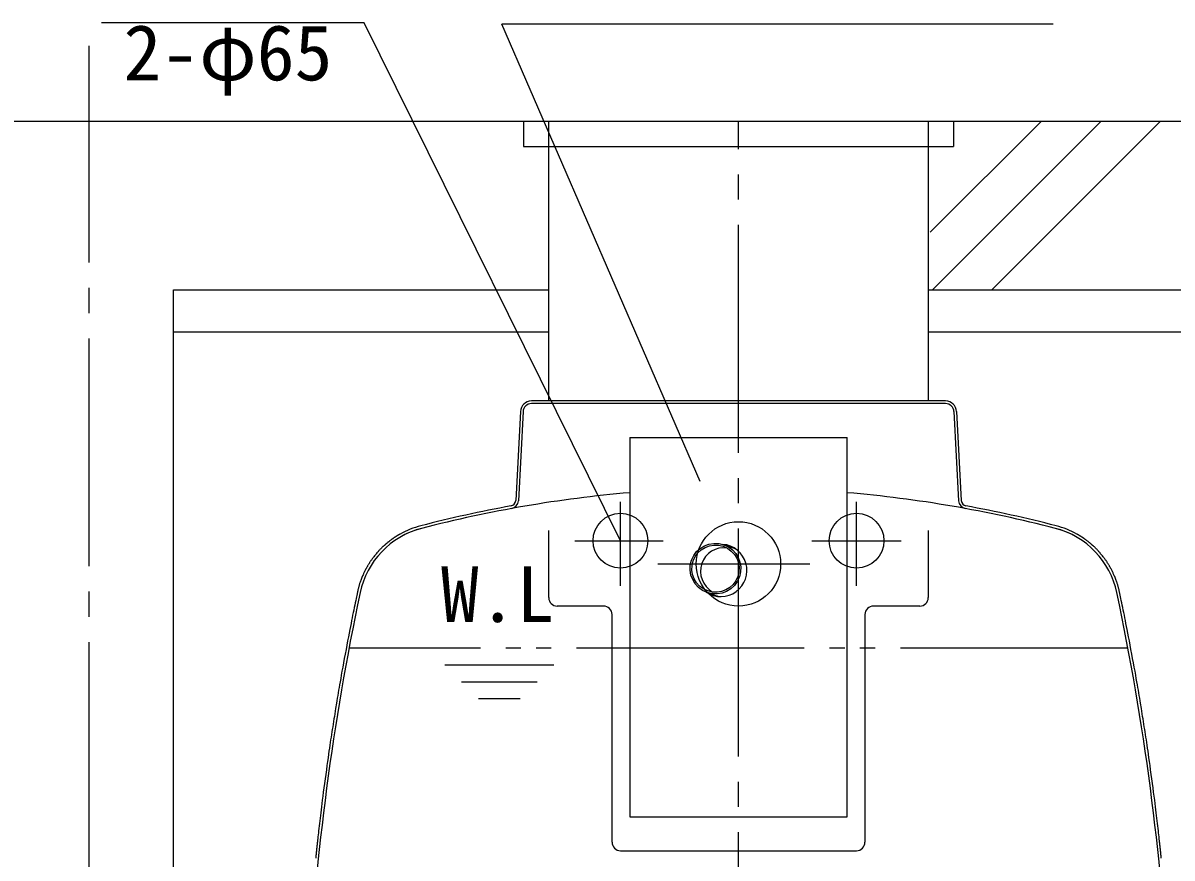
# Model space of a CAD drawing. Units: millimetres, scale not verified. Extents: x -8910 to 8910, y -6308 to 6308.
# Drawn here: x 111 to 1474, y -2240 to -1250 of the extents above; entities that cross this region are included whole.
import ezdxf
from ezdxf.enums import TextEntityAlignment as Align

# ---------------------------------------------------------------- set-up
doc = ezdxf.new("R2010")
doc.units = ezdxf.units.MM
doc.header["$LTSCALE"] = 30
doc.linetypes.add('CHAIN2', pattern=[12, 9, -1, 1, -1])
doc.linetypes.add('DOUBLE_CHAIN2', pattern=[12.8, 9, -1, 0.6, -0.6, 0.6, -1])
for name, color, linetype, lineweight in [('0-3_空気管', 3, 'Continuous', 25), ('0-4_機器', 2, 'Continuous', 25), ('0-5_製作', 5, 'Continuous', 25), ('0-8_08', 2, 'Continuous', 25)]:
    doc.layers.add(name, color=color, linetype=linetype, lineweight=lineweight)
doc.styles.add('ＭＳ ゴシック', font='')
doc.styles.get('ＭＳ ゴシック').set_extended_font_data('MS Gothic')

msp = doc.modelspace()

# ---------------------------------------------------------------- linework, layer by layer
at = {"layer": '0-3_空気管'}
for p, q in [((914.33, -1793.87), (679.2, -1251.69)), ((1332.79, -1251.69), (679.2, -1251.69)), ((704.7, -1366.74), (704.7, -1396.74)), ((734.84, -1698.55), (734.84, -1366.74)), ((1184.57, -1366.74), (1184.57, -1698.55)), ((704.7, -1396.74), (1214.7, -1396.74)), ((1205.21, -1698.55), (714.19, -1698.55)), ((1205.21, -1698.55), (714.19, -1698.55)), ((1205.21, -1698.55), (714.19, -1698.55)), ((1205.21, -1698.55), (714.19, -1698.55)), ((1205.21, -1701.75), (714.19, -1701.75)), ((701.01, -1711.05), (695.48, -1816.62)), ((704.2, -1711.22), (698.67, -1816.79)), ((1215.2, -1711.22), (1220.73, -1816.79)), ((1218.4, -1711.05), (1223.93, -1816.62)), ((830.7, -1741.75), (1088.7, -1741.75)), ((830.7, -1741.75), (830.7, -2191.75)), ((1088.7, -2191.75), (1088.7, -1741.75)), ((734.7, -1931.74), (734.7, -1852.26)), ((1184.7, -1852.26), (1184.7, -1931.74)), ((942.23, -1868.95), (951.91, -1872.3)), ((922.61, -1925.65), (933.62, -1929.46)), ((799.7, -1941.74), (744.7, -1941.74)), ((1174.7, -1941.74), (1119.7, -1941.74)), ((809.7, -2221.75), (809.7, -1951.75)), ((1109.7, -1951.75), (1109.7, -2221.75)), ((740.76, -2011.74), (611.26, -2011.74)), ((720.76, -2031.74), (631.26, -2031.74)), ((700.76, -2051.74), (651.26, -2051.74)), ((480.9, -2069.35), (480.4, -2072.44)), ((480.4, -2072.44), (479.91, -2075.52)), ((830.7, -2191.75), (1088.7, -2191.75)), ((819.7, -2231.74), (1099.7, -2231.74))]:
    msp.add_line(p, q, dxfattribs=at)
at = {"layer": '0-3_空気管', "linetype": 'CHAIN2'}
for p, q in [((959.7, -3199.89), (959.7, -1366.74)), ((819.7, -1917.78), (819.7, -1817.95)), ((1099.7, -1917.78), (1099.7, -1817.95)), ((765.45, -1864.24), (870.23, -1864.24)), ((1046.53, -1864.24), (1152.74, -1864.24)), ((864.1, -1891.75), (1044.26, -1891.75))]:
    msp.add_line(p, q, dxfattribs=at)
at = {"layer": '0-3_空気管', "linetype": 'DOUBLE_CHAIN2'}
msp.add_line((1421.65, -1991.74), (497.76, -1991.74), dxfattribs=at)
at = {"layer": '0-3_空気管'}
for points in [[(819.7, -1864.24), (515.84, -1250.44), (204.41, -1250.44)], [(704.7, -1366.74), (1214.7, -1366.74), (1214.7, -1396.74)], [(543.75, -1866.32), (543.51, -1866.52), (543.26, -1866.73), (542.99, -1866.95), (542.73, -1867.17), (542.47, -1867.39), (542.21, -1867.61), (541.97, -1867.81), (541.75, -1868.01), (541.54, -1868.18), (541.35, -1868.34), (541.19, -1868.48), (541.05, -1868.6), (540.92, -1868.71), (540.81, -1868.82), (540.7, -1868.91), (540.6, -1869), (540.5, -1869.08), (540.41, -1869.17), (540.31, -1869.25), (540.22, -1869.33), (540.14, -1869.41), (540.06, -1869.48), (539.98, -1869.55), (539.92, -1869.6), (539.74, -1869.76)], [(553.92, -1859.04), (553.75, -1859.15), (553.42, -1859.35), (553.26, -1859.46), (553.1, -1859.56), (552.77, -1859.78), (552.43, -1860), (552.25, -1860.12), (552.08, -1860.23), (551.89, -1860.35), (551.71, -1860.48), (551.52, -1860.6), (551.32, -1860.73), (551.13, -1860.86), (550.93, -1861), (550.72, -1861.13), (550.52, -1861.27), (550.31, -1861.41), (550.1, -1861.55), (549.89, -1861.7), (549.66, -1861.86), (549.43, -1862.02), (549.18, -1862.2), (548.92, -1862.39), (548.63, -1862.59), (548.33, -1862.82), (547.99, -1863.06), (547.65, -1863.32), (547.29, -1863.59), (546.55, -1864.14), (546.19, -1864.41), (545.85, -1864.67), (545.53, -1864.92), (545.23, -1865.14), (544.96, -1865.36), (544.7, -1865.56), (544.46, -1865.75), (544.22, -1865.94), (543.98, -1866.13), (543.75, -1866.32)], [(558.31, -1856.44), (558.31, -1856.44), (558.31, -1856.44), (558.31, -1856.44), (558.3, -1856.44), (558.3, -1856.44), (558.29, -1856.45), (558.28, -1856.45), (558.25, -1856.47), (558.23, -1856.48), (558.2, -1856.5), (558.17, -1856.52), (558.13, -1856.54), (558.08, -1856.56), (558.03, -1856.59), (557.97, -1856.63), (557.9, -1856.67), (557.83, -1856.71), (557.75, -1856.75), (557.66, -1856.8), (557.57, -1856.86), (557.47, -1856.92), (557.35, -1856.98), (557.23, -1857.05), (557.09, -1857.13), (556.94, -1857.22), (556.76, -1857.32), (556.57, -1857.43), (556.36, -1857.56), (556.13, -1857.69), (555.9, -1857.84), (555.65, -1857.99), (555.4, -1858.14), (555.15, -1858.28), (554.92, -1858.43), (554.69, -1858.57), (554.48, -1858.7), (554.28, -1858.82), (554.09, -1858.93), (553.92, -1859.04)], [(1363.23, -1857.67), (1363.12, -1857.61), (1363.02, -1857.55), (1362.94, -1857.49), (1362.86, -1857.45), (1362.79, -1857.41), (1362.52, -1857.25), (1362.45, -1857.21), (1362.37, -1857.17), (1362.29, -1857.12), (1362.12, -1857.02), (1362.03, -1856.97), (1361.94, -1856.92), (1361.86, -1856.87), (1361.79, -1856.83), (1361.72, -1856.79), (1361.65, -1856.75), (1361.6, -1856.72), (1361.55, -1856.69), (1361.5, -1856.67), (1361.46, -1856.64), (1361.42, -1856.62), (1361.38, -1856.6), (1361.35, -1856.58), (1361.31, -1856.56), (1361.28, -1856.54), (1361.25, -1856.53), (1361.23, -1856.51), (1361.2, -1856.5), (1361.18, -1856.49), (1361.16, -1856.47), (1361.15, -1856.47), (1361.12, -1856.45), (1361.11, -1856.44), (1361.11, -1856.44), (1361.1, -1856.44), (1361.1, -1856.44), (1361.09, -1856.44), (1361.09, -1856.44)], [(1367.88, -1860.6), (1367.74, -1860.5), (1367.6, -1860.42), (1367.48, -1860.34), (1367.37, -1860.26), (1367.27, -1860.19), (1367.17, -1860.13), (1367.08, -1860.07), (1367, -1860.01), (1366.92, -1859.96), (1366.84, -1859.91), (1366.76, -1859.86), (1366.68, -1859.8), (1366.59, -1859.75), (1366.51, -1859.69), (1366.41, -1859.63), (1366.31, -1859.57), (1366.2, -1859.5), (1366.08, -1859.42), (1365.94, -1859.34), (1365.8, -1859.24), (1365.65, -1859.15), (1365.49, -1859.05), (1365.34, -1858.95), (1365.18, -1858.86), (1365.03, -1858.76), (1364.89, -1858.67), (1364.75, -1858.59), (1364.63, -1858.51), (1364.51, -1858.44), (1364.39, -1858.37), (1364.28, -1858.3), (1364.17, -1858.23), (1364.06, -1858.17), (1363.94, -1858.1), (1363.83, -1858.03), (1363.7, -1857.95), (1363.46, -1857.81), (1363.34, -1857.73), (1363.23, -1857.67)], [(1379.66, -1869.76), (1379.24, -1869.38), (1379.06, -1869.22), (1378.84, -1869.03), (1378.6, -1868.81), (1378.33, -1868.56), (1378.04, -1868.31), (1377.73, -1868.04), (1377.41, -1867.76), (1377.09, -1867.48), (1376.76, -1867.21), (1376.43, -1866.93), (1376.09, -1866.65), (1375.74, -1866.37), (1375.38, -1866.08), (1375.01, -1865.78), (1374.62, -1865.48), (1374.21, -1865.16), (1373.78, -1864.83), (1373.33, -1864.5), (1372.88, -1864.16), (1372.43, -1863.82), (1371.99, -1863.5), (1371.57, -1863.18), (1371.17, -1862.89), (1370.8, -1862.62), (1370.47, -1862.38), (1370.18, -1862.17), (1369.91, -1861.99), (1369.68, -1861.82), (1369.46, -1861.66), (1369.26, -1861.52), (1369.07, -1861.39), (1368.88, -1861.27), (1368.71, -1861.15), (1368.53, -1861.03), (1368.36, -1860.91), (1368.19, -1860.8), (1368.03, -1860.7), (1367.88, -1860.6)], [(539.74, -1869.76), (539.09, -1870.36), (538.81, -1870.61), (538.48, -1870.91), (538.1, -1871.25), (537.69, -1871.63), (537.25, -1872.04), (536.78, -1872.47), (536.31, -1872.92), (535.83, -1873.38), (535.35, -1873.85), (534.87, -1874.33), (534.38, -1874.84), (533.88, -1875.37), (533.35, -1875.94), (532.8, -1876.56), (532.21, -1877.23), (531.57, -1877.96), (530.9, -1878.76), (530.18, -1879.61), (529.45, -1880.5), (528.71, -1881.41), (527.97, -1882.33), (527.25, -1883.23), (526.56, -1884.11), (525.92, -1884.94), (525.33, -1885.71), (524.79, -1886.43), (524.3, -1887.1), (523.84, -1887.74), (523.42, -1888.36), (523.03, -1888.94), (522.65, -1889.52), (522.28, -1890.09), (521.92, -1890.66), (521.57, -1891.24), (521.22, -1891.81), (520.88, -1892.38), (520.55, -1892.95), (520.22, -1893.52)], [(1380.93, -1870.91), (1380.6, -1870.61), (1379.66, -1869.76)], [(1400.14, -1895.15), (1399.83, -1894.62), (1399.51, -1894.07), (1399.19, -1893.52), (1398.86, -1892.95), (1398.52, -1892.38), (1398.18, -1891.81), (1397.84, -1891.24), (1397.48, -1890.66), (1397.12, -1890.09), (1396.76, -1889.52), (1396.38, -1888.94), (1395.98, -1888.36), (1395.56, -1887.74), (1395.11, -1887.1), (1394.62, -1886.43), (1394.08, -1885.71), (1393.49, -1884.94), (1392.85, -1884.11), (1392.16, -1883.23), (1391.44, -1882.33), (1390.7, -1881.41), (1389.96, -1880.5), (1389.22, -1879.61), (1388.51, -1878.76), (1387.83, -1877.96), (1387.2, -1877.23), (1386.61, -1876.56), (1386.05, -1875.94), (1385.53, -1875.37), (1385.02, -1874.84), (1384.53, -1874.33), (1384.05, -1873.85), (1383.58, -1873.38), (1383.1, -1872.92), (1382.62, -1872.47), (1382.16, -1872.04), (1381.72, -1871.63), (1381.3, -1871.25), (1380.93, -1870.91)], [(520.22, -1893.52), (519.9, -1894.07), (519.58, -1894.62), (519.27, -1895.15), (518.97, -1895.68), (518.67, -1896.2), (518.37, -1896.71), (518.09, -1897.22), (517.8, -1897.73), (517.52, -1898.23), (517.25, -1898.74), (516.98, -1899.25), (516.71, -1899.78), (516.43, -1900.33), (516.14, -1900.92), (515.84, -1901.55), (515.53, -1902.25), (515.18, -1903.01), (514.81, -1903.85), (514.41, -1904.78), (513.99, -1905.78), (513.55, -1906.84), (513.1, -1907.92), (512.65, -1909.03), (512.22, -1910.13), (511.8, -1911.2), (511.41, -1912.23), (511.05, -1913.2), (510.73, -1914.11), (510.43, -1914.98), (510.16, -1915.81), (509.92, -1916.61), (509.69, -1917.39), (509.47, -1918.15), (509.27, -1918.91), (509.08, -1919.66), (508.9, -1920.41), (508.73, -1921.13), (508.57, -1921.81), (508.43, -1922.46)], [(1411.52, -1924.99), (1411.31, -1923.97), (1411.22, -1923.55), (1411.11, -1923.04), (1410.98, -1922.46), (1410.84, -1921.81), (1410.68, -1921.13), (1410.51, -1920.41), (1410.33, -1919.66), (1410.13, -1918.91), (1409.93, -1918.15), (1409.72, -1917.39), (1409.49, -1916.61), (1409.24, -1915.81), (1408.97, -1914.98), (1408.68, -1914.11), (1408.35, -1913.2), (1408, -1912.23), (1407.61, -1911.2), (1407.19, -1910.13), (1406.75, -1909.03), (1406.31, -1907.92), (1405.86, -1906.84), (1405.42, -1905.78), (1405, -1904.78), (1404.59, -1903.85), (1404.22, -1903.01), (1403.88, -1902.25), (1403.56, -1901.55), (1403.26, -1900.92), (1402.97, -1900.33), (1402.7, -1899.78), (1402.43, -1899.25), (1401.88, -1898.23), (1401.6, -1897.73), (1401.32, -1897.22), (1401.03, -1896.71), (1400.74, -1896.2), (1400.44, -1895.68), (1400.14, -1895.15)], [(507.88, -1924.99), (507.02, -1929.07), (506.65, -1930.78), (506.22, -1932.82), (505.73, -1935.16), (505.18, -1937.73), (504.61, -1940.49), (504, -1943.4), (503.37, -1946.4), (502.74, -1949.45), (502.11, -1952.52), (501.48, -1955.64), (500.83, -1958.86), (500.17, -1962.22), (499.47, -1965.77), (498.73, -1969.56), (497.94, -1973.65), (497.09, -1978.07), (496.19, -1982.85), (495.22, -1987.92), (494.24, -1993.18), (493.24, -1998.54), (492.24, -2003.9), (491.26, -2009.17), (490.33, -2014.24), (489.46, -2019.03), (488.65, -2023.46), (487.92, -2027.55), (487.24, -2031.36), (486.61, -2034.93), (486.03, -2038.3), (485.47, -2041.53), (484.94, -2044.67), (484.42, -2047.76), (483.91, -2050.84), (483.4, -2053.93), (482.9, -2057.01), (481.89, -2063.18), (481.4, -2066.26), (480.9, -2069.35)], [(508.43, -1922.46), (508.3, -1923.04), (508.19, -1923.55), (507.88, -1924.99)], [(1413.19, -1932.82), (1412.75, -1930.78), (1411.52, -1924.99)], [(1439.99, -2078.61), (1439.5, -2075.52), (1439, -2072.44), (1438.51, -2069.35), (1438.01, -2066.26), (1437.51, -2063.18), (1436.51, -2057.01), (1436.01, -2053.93), (1435.5, -2050.84), (1434.98, -2047.76), (1434.47, -2044.67), (1433.93, -2041.53), (1433.38, -2038.3), (1432.79, -2034.93), (1432.16, -2031.36), (1431.49, -2027.55), (1430.75, -2023.46), (1429.95, -2019.03), (1429.07, -2014.24), (1428.14, -2009.17), (1427.17, -2003.9), (1426.17, -1998.54), (1425.17, -1993.18), (1424.18, -1987.92), (1423.22, -1982.85), (1422.32, -1978.07), (1421.47, -1973.65), (1420.68, -1969.56), (1419.94, -1965.77), (1419.24, -1962.22), (1418.57, -1958.86), (1417.93, -1955.64), (1417.29, -1952.52), (1416.66, -1949.45), (1416.03, -1946.4), (1415.41, -1943.4), (1414.8, -1940.49), (1414.22, -1937.73), (1413.68, -1935.16), (1413.19, -1932.82)], [(479.91, -2075.52), (479.41, -2078.61), (478.92, -2081.69), (478.43, -2084.78), (477.94, -2087.86), (477.45, -2090.95), (476.97, -2094.04), (476.49, -2097.13), (476.02, -2100.22), (475.54, -2103.37), (475.06, -2106.61), (474.56, -2110), (474.03, -2113.58), (473.48, -2117.41), (472.9, -2121.53), (472.28, -2125.98), (471.61, -2130.8), (470.91, -2135.91), (470.18, -2141.22), (469.45, -2146.62), (468.72, -2152.03), (468.01, -2157.33), (467.33, -2162.44), (466.7, -2167.27), (466.12, -2171.73), (465.59, -2175.86), (465.1, -2179.69), (464.65, -2183.29), (464.24, -2186.68), (463.84, -2189.94), (463.47, -2193.1), (463.1, -2196.21), (462.75, -2199.31), (462.4, -2202.36), (462.07, -2205.31), (461.75, -2208.11), (461.46, -2210.73), (461.2, -2213.1), (460.97, -2215.17), (460.32, -2221.05)], [(1459.08, -2221.05), (1458.63, -2216.91), (1458.44, -2215.17), (1458.21, -2213.1), (1457.95, -2210.73), (1457.66, -2208.11), (1457.34, -2205.31), (1457.01, -2202.36), (1456.66, -2199.31), (1456.3, -2196.21), (1455.94, -2193.1), (1455.56, -2189.94), (1455.17, -2186.68), (1454.75, -2183.29), (1454.3, -2179.69), (1453.82, -2175.86), (1453.29, -2171.73), (1452.71, -2167.27), (1452.07, -2162.44), (1451.39, -2157.33), (1450.68, -2152.03), (1449.96, -2146.62), (1449.22, -2141.22), (1448.5, -2135.91), (1447.8, -2130.8), (1447.13, -2125.98), (1446.5, -2121.53), (1445.92, -2117.41), (1445.37, -2113.58), (1444.85, -2110), (1444.35, -2106.61), (1443.87, -2103.37), (1443.39, -2100.22), (1442.92, -2097.13), (1442.44, -2094.04), (1441.95, -2090.95), (1441.47, -2087.86), (1440.98, -2084.78), (1440.49, -2081.69), (1439.99, -2078.61)], [(460.32, -2221.05), (460.29, -2221.35), (460.28, -2221.47), (460.26, -2221.62), (460.24, -2221.79), (460.22, -2221.97), (460.2, -2222.17), (460.18, -2222.38), (460.16, -2222.6), (460.11, -2223.04), (460.08, -2223.27), (460.06, -2223.5), (460.03, -2223.75), (460, -2224), (459.97, -2224.27), (459.94, -2224.56), (459.91, -2224.86), (459.87, -2225.19), (459.83, -2225.54), (459.79, -2225.9), (459.76, -2226.26), (459.72, -2226.62), (459.68, -2226.97), (459.65, -2227.31), (459.61, -2227.63), (459.58, -2227.92), (459.55, -2228.18), (459.52, -2228.44), (459.49, -2228.68), (459.47, -2228.92), (459.44, -2229.17), (459.42, -2229.42), (459.39, -2229.69), (459.36, -2229.98), (459.32, -2230.29), (459.29, -2230.6), (459.26, -2230.92), (459.22, -2231.24), (459.19, -2231.56), (459.16, -2231.86)], [(1460.05, -2229.99), (1460.02, -2229.7), (1459.99, -2229.43), (1459.96, -2229.17), (1459.93, -2228.93), (1459.91, -2228.68), (1459.88, -2228.44), (1459.86, -2228.19), (1459.83, -2227.92), (1459.8, -2227.63), (1459.76, -2227.31), (1459.72, -2226.97), (1459.69, -2226.62), (1459.65, -2226.25), (1459.61, -2225.89), (1459.57, -2225.53), (1459.53, -2225.18), (1459.5, -2224.85), (1459.46, -2224.55), (1459.43, -2224.26), (1459.4, -2223.99), (1459.38, -2223.74), (1459.35, -2223.5), (1459.33, -2223.26), (1459.3, -2223.04), (1459.28, -2222.82), (1459.23, -2222.38), (1459.21, -2222.17), (1459.18, -2221.97), (1459.16, -2221.78), (1459.14, -2221.62), (1459.13, -2221.47), (1459.08, -2221.05)], [(459.16, -2231.86), (459.13, -2232.14), (459.1, -2232.39), (459.08, -2232.63), (459.05, -2232.85), (459.03, -2233.05), (459.01, -2233.23), (458.99, -2233.41), (458.98, -2233.58), (458.96, -2233.74), (458.94, -2233.9), (458.92, -2234.05), (458.91, -2234.2), (458.9, -2234.35), (458.88, -2234.5), (458.87, -2234.63), (458.85, -2234.77), (458.84, -2234.89), (458.83, -2235.01), (458.81, -2235.13), (458.8, -2235.24), (458.79, -2235.34), (458.78, -2235.45), (458.76, -2235.64), (458.75, -2235.73), (458.73, -2235.92), (458.72, -2236.02), (458.71, -2236.12), (458.7, -2236.23), (458.69, -2236.35), (458.67, -2236.47), (458.66, -2236.61), (458.64, -2236.77), (458.62, -2236.93), (458.59, -2237.28), (458.57, -2237.45), (458.55, -2237.62), (458.53, -2237.79), (458.52, -2237.95), (458.5, -2238.09)], [(1460.74, -2236.55), (1460.73, -2236.41), (1460.71, -2236.29), (1460.7, -2236.18), (1460.69, -2236.08), (1460.68, -2235.98), (1460.67, -2235.89), (1460.66, -2235.8), (1460.65, -2235.71), (1460.65, -2235.62), (1460.64, -2235.53), (1460.63, -2235.43), (1460.62, -2235.34), (1460.6, -2235.24), (1460.59, -2235.13), (1460.58, -2235.02), (1460.57, -2234.9), (1460.56, -2234.78), (1460.54, -2234.65), (1460.53, -2234.51), (1460.51, -2234.37), (1460.5, -2234.22), (1460.48, -2234.07), (1460.47, -2233.91), (1460.45, -2233.75), (1460.43, -2233.59), (1460.42, -2233.42), (1460.4, -2233.25), (1460.38, -2233.06), (1460.35, -2232.86), (1460.33, -2232.64), (1460.31, -2232.41), (1460.28, -2232.15), (1460.25, -2231.87), (1460.22, -2231.57), (1460.18, -2231.26), (1460.15, -2230.93), (1460.12, -2230.61), (1460.08, -2230.3), (1460.05, -2229.99)], [(458.5, -2238.09), (458.49, -2238.22), (458.48, -2238.35), (458.46, -2238.46), (458.45, -2238.58), (458.44, -2238.68), (458.42, -2238.9), (458.41, -2239.01), (458.4, -2239.12), (458.39, -2239.23), (458.37, -2239.34), (458.36, -2239.45), (458.35, -2239.55), (458.34, -2239.64), (458.33, -2239.72), (458.32, -2239.8), (458.32, -2239.86), (458.31, -2239.91), (458.31, -2239.96), (458.3, -2240.01), (458.3, -2240.08), (458.29, -2240.11), (458.29, -2240.14), (458.29, -2240.17), (458.28, -2240.23), (458.28, -2240.26), (458.28, -2240.28), (458.27, -2240.3), (458.27, -2240.32), (458.27, -2240.33), (458.27, -2240.35), (458.27, -2240.37), (458.27, -2240.38), (458.27, -2240.39)], [(1461.14, -2240.39), (1461.14, -2240.37), (1461.14, -2240.37), (1461.14, -2240.35), (1461.13, -2240.33), (1461.13, -2240.32), (1461.13, -2240.3), (1461.13, -2240.25), (1461.13, -2240.22), (1461.12, -2240.19), (1461.11, -2240.13), (1461.11, -2240.05), (1461.1, -2240.02), (1461.1, -2239.98), (1461.1, -2239.93), (1461.09, -2239.89), (1461.08, -2239.83), (1461.08, -2239.77), (1461.07, -2239.7), (1461.06, -2239.63), (1461.05, -2239.54), (1461.04, -2239.44), (1461.03, -2239.33), (1461.01, -2239.11), (1461, -2239), (1460.97, -2238.77), (1460.96, -2238.66), (1460.95, -2238.55), (1460.94, -2238.44), (1460.93, -2238.33), (1460.92, -2238.22), (1460.9, -2238.1), (1460.89, -2237.97), (1460.88, -2237.83), (1460.86, -2237.68), (1460.84, -2237.52), (1460.79, -2237.02), (1460.77, -2236.85), (1460.76, -2236.69), (1460.74, -2236.55)]]:
    msp.add_lwpolyline(points, dxfattribs=at)
for centre, radius in [((819.7, -1864.24), 32.5), ((1099.7, -1864.24), 32.5), ((959.7, -1891.75), 50)]:
    msp.add_circle(centre, radius, dxfattribs=at)
for centre, radius, start, end in [((714.19, -1711.75), 13.2, 90, 177), ((714.19, -1711.75), 10, 90, 177), ((1205.21, -1711.75), 13.2, 2.99998, 90), ((1205.21, -1711.75), 10, 2.99998, 90), ((959.7, -3301.75), 1500, 94.9335, 104.51398), ((959.7, -3301.75), 1500, 75.48569, 85.06644), ((959.7, -3301.75), 1503.2, 100.33286, 104.51398), ((688.69, -1816.27), 6.8, 280.33899, 357), ((688.69, -1816.27), 10, 280.33899, 357), ((1230.72, -1816.27), 10, 183, 259.661), ((1230.72, -1816.27), 6.8, 183, 259.661), ((959.7, -3301.75), 1503.2, 75.48598, 79.66042), ((608.83, -1946.42), 100, 104.51399, 168.01199), ((608.83, -1946.42), 103.2, 104.51399, 119.31), ((608.83, -1946.42), 100, 104.51399, 119.31), ((1310.57, -1946.42), 100, 60.68999, 75.48599), ((1310.57, -1946.42), 100, 11.98799, 75.48599), ((1310.57, -1946.42), 103.2, 60.68999, 75.48599), ((938.71, -1899.48), 31, 236.12399, 85.689), ((3445.59, -2548.75), 3000, 168.01242, 177), ((744.7, -1931.74), 10, 180, 270), ((959.7, -1891.75), 50, 222.97299, 224.491), ((1174.7, -1931.74), 10, 270, 0), ((-1526.18, -2548.75), 3000, 2.99998, 11.98755), ((799.7, -1951.75), 10, 0, 90), ((1119.7, -1951.75), 10, 90, 180), ((819.7, -2221.75), 10, 180, 270), ((1099.7, -2221.75), 10, 270, 0)]:
    msp.add_arc(centre, radius, start, end, dxfattribs=at)
for major_axis in [(-28.43, 9.84), (-26.54, 9.19)]:
    msp.add_ellipse((932.42, -1897.3), major_axis=major_axis, ratio=0.997, dxfattribs=at)
for major_axis, start_param, end_param in [((17.89, -22.22), 2.3257982, 5.0766772), ((-19.17, 23.8), 5.0663404, 5.2837872), ((-19.17, 23.8), 2.1421946, 2.260346)]:
    msp.add_ellipse((942.76, -1900.88), major_axis=major_axis, ratio=0.9743, start_param=start_param, end_param=end_param, dxfattribs=at)
at = {"layer": '0-4_機器'}
for p, q in [((389.7, -1366.74), (2161.39, -1366.74)), ((1187.11, -1498.55), (1318.91, -1366.74)), ((1189.62, -1566.75), (1389.62, -1366.74)), ((1260.33, -1566.75), (1460.33, -1366.74)), ((289.7, -1566.75), (734.84, -1566.75)), ((1184.57, -1566.75), (1929.7, -1566.75)), ((289.7, -1616.74), (734.84, -1616.74)), ((1184.57, -1616.74), (1929.7, -1616.74))]:
    msp.add_line(p, q, dxfattribs=at)
at = {"layer": '0-5_製作', "color": 2}
msp.add_line((-665.08, -1366.74), (397.55, -1366.74), dxfattribs=at)
at = {"layer": '0-8_08', "linetype": 'CHAIN2'}
msp.add_line((189.7, -3694.45), (189.7, -1277.69), dxfattribs=at)
at = {"layer": '0-8_08'}
msp.add_line((289.7, -3246.74), (289.7, -1566.75), dxfattribs=at)

# ---------------------------------------------------------------- texts
at = {"layer": '0-3_空気管', "color": 4, "style": 'ＭＳ ゴシック'}
for s, p in [('2-φ65', (230.37, -1338.28)), ('W.L', (606.76, -1980.36))]:
    msp.add_text(s, height=65.98, dxfattribs=at).set_placement(p, align=Align.BOTTOM_LEFT)

doc.saveas('drawing.dxf')
